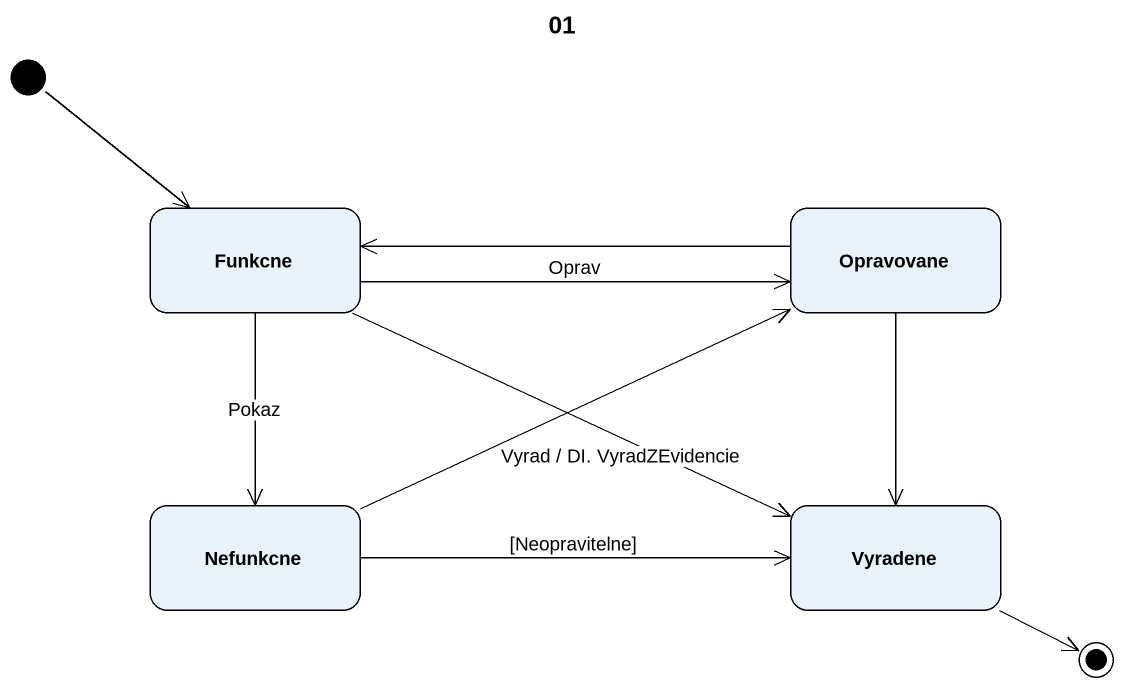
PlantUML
@startuml
title 01
hide empty description
state Funkcne
state Opravovane
state Nefunkcne
state Vyradene
[*] --> Funkcne
Funkcne -right-> Opravovane : Oprav
Funkcne --> Nefunkcne : Pokaz
Funkcne -right-> Vyradene : Vyrad / DI. VyradZEvidencie
Opravovane -left-> Funkcne
Opravovane --> Vyradene
Nefunkcne -right-> Opravovane
Nefunkcne -right-> Vyradene : [Neopravitelne]
Vyradene -right-> [*]
@enduml
